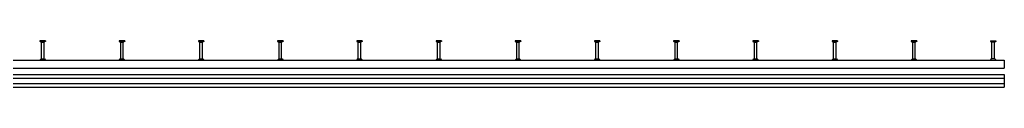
# Model space of a CAD drawing. Header units: millimetres. Extents: x 11969 to 26348, y -459 to 2743.
# Drawn here: x 23240 to 26348, y -159 to -13 of the extents above; entities that cross this region are included whole.
import ezdxf

# ---------------------------------------------------------------- set-up
doc = ezdxf.new("R2010")
doc.units = ezdxf.units.MM
doc.header["$LTSCALE"] = 10
doc.layers.add('HALFEN', color=2, linetype='CONTINUOUS')

msp = doc.modelspace()

# ---------------------------------------------------------------- linework, layer by layer
at = {"layer": 'HALFEN'}
for p, q in [((23321.9, -12.8), (23304.5, -12.8)), ((23304.5, -12.8), (23304.5, -14.7)), ((23321.9, -14.7), (23304.5, -14.7)), ((23305.2, -14.7), (23308.8, -16.5)), ((23309.1, -13), (23309.1, -14.4)), ((23309.2, -69.4), (23309.2, -17.2)), ((23309.7, -16.8), (23316.7, -16.8)), ((23317.2, -69.4), (23317.2, -17.2)), ((23317.3, -13), (23317.3, -14.4)), ((23321.2, -14.7), (23317.6, -16.5)), ((23321.9, -12.8), (23321.9, -14.7)), ((23571.9, -12.8), (23554.5, -12.8)), ((23554.5, -12.8), (23554.5, -14.7)), ((23571.9, -14.7), (23554.5, -14.7)), ((23555.2, -14.7), (23558.8, -16.5)), ((23559.1, -13), (23559.1, -14.4)), ((23559.2, -69.4), (23559.2, -17.2)), ((23559.7, -16.8), (23566.7, -16.8)), ((23567.2, -69.4), (23567.2, -17.2)), ((23567.3, -13), (23567.3, -14.4)), ((23571.2, -14.7), (23567.6, -16.5)), ((23571.9, -12.8), (23571.9, -14.7)), ((23821.9, -12.8), (23804.5, -12.8)), ((23804.5, -12.8), (23804.5, -14.7)), ((23821.9, -14.7), (23804.5, -14.7)), ((23805.2, -14.7), (23808.8, -16.5)), ((23809.1, -13), (23809.1, -14.4)), ((23809.2, -69.4), (23809.2, -17.2)), ((23809.7, -16.8), (23816.7, -16.8)), ((23817.2, -69.4), (23817.2, -17.2)), ((23817.3, -13), (23817.3, -14.4)), ((23821.2, -14.7), (23817.6, -16.5)), ((23821.9, -12.8), (23821.9, -14.7)), ((24071.9, -12.8), (24054.5, -12.8)), ((24054.5, -12.8), (24054.5, -14.7)), ((24071.9, -14.7), (24054.5, -14.7)), ((24055.2, -14.7), (24058.8, -16.5)), ((24059.1, -13), (24059.1, -14.4)), ((24059.2, -69.4), (24059.2, -17.2)), ((24059.7, -16.8), (24066.7, -16.8)), ((24067.2, -69.4), (24067.2, -17.2)), ((24067.3, -13), (24067.3, -14.4)), ((24071.2, -14.7), (24067.6, -16.5)), ((24071.9, -12.8), (24071.9, -14.7)), ((24321.9, -12.8), (24304.5, -12.8)), ((24304.5, -12.8), (24304.5, -14.7)), ((24321.9, -14.7), (24304.5, -14.7)), ((24305.2, -14.7), (24308.8, -16.5)), ((24309.1, -13), (24309.1, -14.4)), ((24309.2, -69.4), (24309.2, -17.2)), ((24309.7, -16.8), (24316.7, -16.8)), ((24317.2, -69.4), (24317.2, -17.2)), ((24317.3, -13), (24317.3, -14.4)), ((24321.2, -14.7), (24317.6, -16.5)), ((24321.9, -12.8), (24321.9, -14.7)), ((24571.9, -12.8), (24554.5, -12.8)), ((24554.5, -12.8), (24554.5, -14.7)), ((24571.9, -14.7), (24554.5, -14.7)), ((24555.2, -14.7), (24558.8, -16.5)), ((24559.1, -13), (24559.1, -14.4)), ((24559.2, -69.4), (24559.2, -17.2)), ((24559.7, -16.8), (24566.7, -16.8)), ((24567.2, -69.4), (24567.2, -17.2)), ((24567.3, -13), (24567.3, -14.4)), ((24571.2, -14.7), (24567.6, -16.5)), ((24571.9, -12.8), (24571.9, -14.7)), ((24821.9, -12.8), (24804.5, -12.8)), ((24804.5, -12.8), (24804.5, -14.7)), ((24821.9, -14.7), (24804.5, -14.7)), ((24805.2, -14.7), (24808.8, -16.5)), ((24809.1, -13), (24809.1, -14.4)), ((24809.2, -69.4), (24809.2, -17.2)), ((24809.7, -16.8), (24816.7, -16.8)), ((24817.2, -69.4), (24817.2, -17.2)), ((24817.3, -13), (24817.3, -14.4)), ((24821.2, -14.7), (24817.6, -16.5)), ((24821.9, -12.8), (24821.9, -14.7)), ((25071.9, -12.8), (25054.5, -12.8)), ((25054.5, -12.8), (25054.5, -14.7)), ((25071.9, -14.7), (25054.5, -14.7)), ((25055.2, -14.7), (25058.8, -16.5)), ((25059.1, -13), (25059.1, -14.4)), ((25059.2, -69.4), (25059.2, -17.2)), ((25059.7, -16.8), (25066.7, -16.8)), ((25067.2, -69.4), (25067.2, -17.2)), ((25067.3, -13), (25067.3, -14.4)), ((25071.2, -14.7), (25067.6, -16.5)), ((25071.9, -12.8), (25071.9, -14.7)), ((25321.9, -12.8), (25304.5, -12.8)), ((25304.5, -12.8), (25304.5, -14.7)), ((25321.9, -14.7), (25304.5, -14.7)), ((25305.2, -14.7), (25308.8, -16.5)), ((25309.1, -13), (25309.1, -14.4)), ((25309.2, -69.4), (25309.2, -17.2)), ((25309.7, -16.8), (25316.7, -16.8)), ((25317.2, -69.4), (25317.2, -17.2)), ((25317.3, -13), (25317.3, -14.4)), ((25321.2, -14.7), (25317.6, -16.5)), ((25321.9, -12.8), (25321.9, -14.7)), ((25571.9, -12.8), (25554.5, -12.8)), ((25554.5, -12.8), (25554.5, -14.7)), ((25571.9, -14.7), (25554.5, -14.7)), ((25555.2, -14.7), (25558.8, -16.5)), ((25559.1, -13), (25559.1, -14.4)), ((25559.2, -69.4), (25559.2, -17.2)), ((25559.7, -16.8), (25566.7, -16.8)), ((25567.2, -69.4), (25567.2, -17.2)), ((25567.3, -13), (25567.3, -14.4)), ((25571.2, -14.7), (25567.6, -16.5)), ((25571.9, -12.8), (25571.9, -14.7)), ((25821.9, -12.8), (25804.5, -12.8)), ((25804.5, -12.8), (25804.5, -14.7)), ((25821.9, -14.7), (25804.5, -14.7)), ((25805.2, -14.7), (25808.8, -16.5)), ((25809.1, -13), (25809.1, -14.4)), ((25809.2, -69.4), (25809.2, -17.2)), ((25809.7, -16.8), (25816.7, -16.8)), ((25817.2, -69.4), (25817.2, -17.2)), ((25817.3, -13), (25817.3, -14.4)), ((25821.2, -14.7), (25817.6, -16.5)), ((25821.9, -12.8), (25821.9, -14.7)), ((26071.9, -12.8), (26054.5, -12.8)), ((26054.5, -12.8), (26054.5, -14.7)), ((26071.9, -14.7), (26054.5, -14.7)), ((26055.2, -14.7), (26058.8, -16.5)), ((26059.1, -13), (26059.1, -14.4)), ((26059.2, -69.4), (26059.2, -17.2)), ((26059.7, -16.8), (26066.7, -16.8)), ((26067.2, -69.4), (26067.2, -17.2)), ((26067.3, -13), (26067.3, -14.4)), ((26071.2, -14.7), (26067.6, -16.5)), ((26071.9, -12.8), (26071.9, -14.7)), ((26304.5, -12.8), (26321.9, -12.8)), ((26304.5, -12.8), (26304.5, -14.7)), ((26304.5, -14.7), (26321.9, -14.7)), ((26305.2, -14.7), (26308.8, -16.5)), ((26309.1, -13), (26309.1, -14.4)), ((26309.2, -69.4), (26309.2, -17.2)), ((26316.7, -16.8), (26309.7, -16.8)), ((26317.2, -69.4), (26317.2, -17.2)), ((26317.3, -13), (26317.3, -14.4)), ((26321.2, -14.7), (26317.6, -16.5)), ((26321.9, -12.8), (26321.9, -14.7)), ((20278.2, -73.6), (26348.2, -73.6)), ((23308, -69.4), (23318.5, -69.4)), ((23558, -69.4), (23568.5, -69.4)), ((23808, -69.4), (23818.5, -69.4)), ((24058, -69.4), (24068.5, -69.4)), ((24308, -69.4), (24318.5, -69.4)), ((24558, -69.4), (24568.5, -69.4)), ((24808, -69.4), (24818.5, -69.4)), ((25058, -69.4), (25068.5, -69.4)), ((25308, -69.4), (25318.5, -69.4)), ((25558, -69.4), (25568.5, -69.4)), ((25808, -69.4), (25818.5, -69.4)), ((26058, -69.4), (26068.5, -69.4)), ((26318.5, -69.4), (26308, -69.4)), ((26348.2, -73.6), (26348.2, -98.7)), ((20278.2, -98.7), (26348.2, -98.7)), ((20278.2, -119.2), (26348.2, -119.2)), ((26348.2, -119.2), (26348.2, -158.7)), ((20278.2, -130.2), (26348.2, -130.2)), ((20278.2, -147.7), (26348.2, -147.7)), ((20278.2, -158.7), (26348.2, -158.7))]:
    msp.add_line(p, q, dxfattribs=at)
for centre, radius, start, end in [((23308.4, -17.2), 0.8, 0, 62.3005), ((23318, -17.2), 0.8, 117.6995, 180), ((23558.4, -17.2), 0.8, 0, 62.3005), ((23568, -17.2), 0.8, 117.6995, 180), ((23808.4, -17.2), 0.8, 0, 62.3005), ((23818, -17.2), 0.8, 117.6995, 180), ((24058.4, -17.2), 0.8, 0, 62.3005), ((24068, -17.2), 0.8, 117.6995, 180), ((24308.4, -17.2), 0.8, 0, 62.3005), ((24318, -17.2), 0.8, 117.6995, 180), ((24558.4, -17.2), 0.8, 0, 62.3005), ((24568, -17.2), 0.8, 117.6995, 180), ((24808.4, -17.2), 0.8, 0, 62.3005), ((24818, -17.2), 0.8, 117.6995, 180), ((25058.4, -17.2), 0.8, 0, 62.3005), ((25068, -17.2), 0.8, 117.6995, 180), ((25308.4, -17.2), 0.8, 0, 62.3005), ((25318, -17.2), 0.8, 117.6995, 180), ((25558.4, -17.2), 0.8, 0, 62.3005), ((25568, -17.2), 0.8, 117.6995, 180), ((25808.4, -17.2), 0.8, 0, 62.3005), ((25818, -17.2), 0.8, 117.6995, 180), ((26058.4, -17.2), 0.8, 0, 62.3005), ((26068, -17.2), 0.8, 117.6995, 180), ((26308.4, -17.2), 0.8, 0, 62.3005), ((26318, -17.2), 0.8, 117.6995, 180), ((23299.7, -63.9), 10, 281.7837, 326.0185), ((23326.7, -63.9), 10, 213.9815, 258.2163), ((23549.7, -63.9), 10, 281.7837, 326.0185), ((23576.7, -63.9), 10, 213.9815, 258.2163), ((23799.7, -63.9), 10, 281.7837, 326.0185), ((23826.7, -63.9), 10, 213.9815, 258.2163), ((24049.7, -63.9), 10, 281.7837, 326.0185), ((24076.7, -63.9), 10, 213.9815, 258.2163), ((24299.7, -63.9), 10, 281.7837, 326.0185), ((24326.7, -63.9), 10, 213.9815, 258.2163), ((24549.7, -63.9), 10, 281.7837, 326.0185), ((24576.7, -63.9), 10, 213.9815, 258.2163), ((24799.7, -63.9), 10, 281.7837, 326.0185), ((24826.7, -63.9), 10, 213.9815, 258.2163), ((25049.7, -63.9), 10, 281.7837, 326.0185), ((25076.7, -63.9), 10, 213.9815, 258.2163), ((25299.7, -63.9), 10, 281.7837, 326.0185), ((25326.7, -63.9), 10, 213.9815, 258.2163), ((25549.7, -63.9), 10, 281.7837, 326.0185), ((25576.7, -63.9), 10, 213.9815, 258.2163), ((25799.7, -63.9), 10, 281.7837, 326.0185), ((25826.7, -63.9), 10, 213.9815, 258.2163), ((26049.7, -63.9), 10, 281.7837, 326.0185), ((26076.7, -63.9), 10, 213.9815, 258.2163), ((26299.7, -63.9), 10, 281.7837, 326.0185), ((26326.7, -63.9), 10, 213.9815, 258.2163)]:
    msp.add_arc(centre, radius, start, end, dxfattribs=at)

doc.saveas('drawing.dxf')
